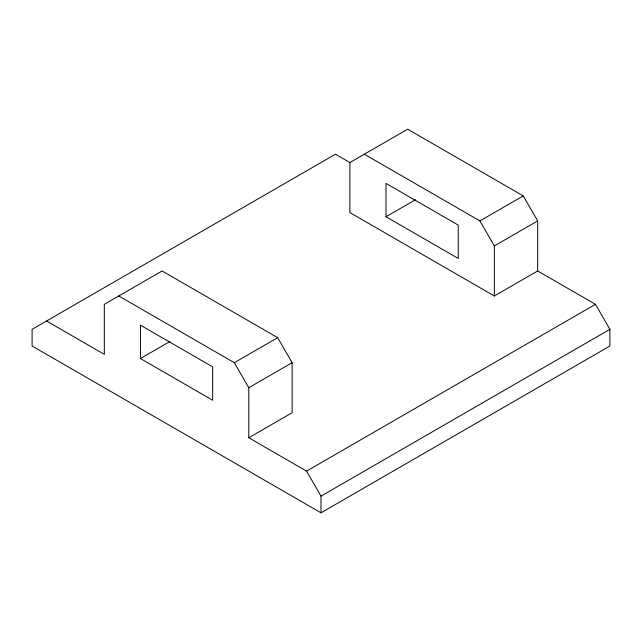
<?xml version="1.0" encoding="UTF-8"?>
<svg xmlns="http://www.w3.org/2000/svg" width="642" height="642" viewBox="0 0 642 642"><rect width="100%" height="100%" fill="white"/><g stroke="black" fill="none" stroke-linecap="round" stroke-linejoin="round"><path stroke-width="0.96" d="M140.438 358.525L212.662 400.231L212.662 366.871L140.438 325.173L140.438 358.525L169.905 341.512M386.002 216.755L458.228 258.453L458.228 225.093L386.002 183.395L386.002 216.755L415.47 199.742M234.33 362.698L277.665 337.676L292.11 362.698L292.11 412.734L248.775 437.756L248.775 387.72L234.33 362.698L118.77 295.978M364.335 154.208L479.895 220.92L523.23 195.906L537.675 220.92L537.675 270.964L595.455 304.324L609.9 329.338L609.9 346.022L321 512.814L32.1 346.022L32.1 329.338L335.445 154.208L350.107 162.667M248.775 387.72L292.11 362.698M537.675 270.964L494.34 295.978L494.34 245.942L537.675 220.92M248.775 437.756L306.555 471.116L595.455 304.324M321 512.814L321 496.138L609.9 329.338M523.23 195.906L407.67 129.186L349.89 162.546L349.89 212.582L494.34 295.978M277.665 337.676L162.105 270.964L104.325 304.316L104.325 354.36L46.545 321M479.895 220.92L494.34 245.942M306.555 471.116L321 496.138"/></g></svg>
